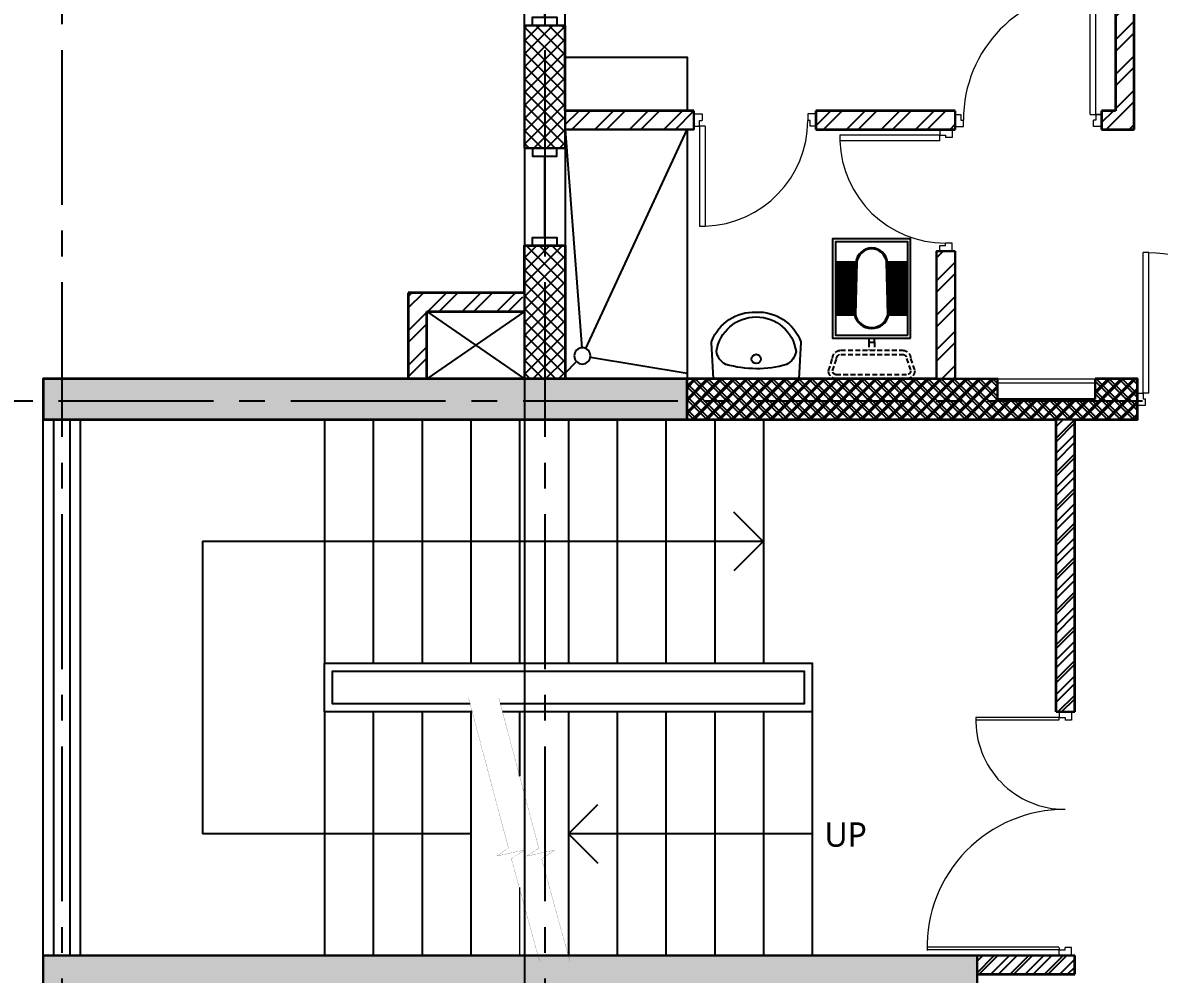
# Model space of a CAD drawing. Header units: millimetres. Extents: x -2409243 to -2334937, y -643723 to -441957.
# Drawn here: x -2362531 to -2355540, y -539672 to -533815 of the extents above; entities that cross this region are included whole.
import ezdxf

# ---------------------------------------------------------------- set-up
doc = ezdxf.new("R2010")
doc.units = ezdxf.units.MM
doc.header["$MEASUREMENT"] = 0
doc.linetypes.add('CENTER2', pattern=[28.574999999999996, 19.05, -3.174999999999999, 3.174999999999999, -3.174999999999999])
doc.linetypes.add('DASHED', pattern=[0.75, 0.5, -0.25])
for name, color, linetype in [('A-Anno-Grid Lines', 154, 'Continuous'), ('A-Railing', 4, 'Continuous'), ('A-Sanitory', 181, 'Continuous'), ('A-Steps', 3, 'Continuous'), ('A-Wall Patt', 8, 'Continuous'), ('A-Window', 4, 'Continuous'), ('S-Conc Patt', 9, 'Continuous')]:
    doc.layers.add(name, color=color, linetype=linetype)
for name, color, linetype, lineweight in [('A-Detail Lines', 8, 'Continuous', 25), ('A-Door', 4, 'Continuous', 9), ('A-Ele Finish Layers', 6, 'Continuous', 18), ('A-Wall Ele', 3, 'Continuous', 20), ('A-Wall Sec', 1, 'Continuous', 30), ('S-Concrete', 40, 'Continuous', 30), ('STAIR', 3, 'Continuous', 9)]:
    doc.layers.add(name, color=color, linetype=linetype, lineweight=lineweight)
doc.layers.add('I-Furniture', color=7, linetype='Continuous', lineweight=25, true_color=0xd17000)
doc.styles.get("Standard").update_dxf_attribs({"font": 'trebuc.ttf'})
pattern_1 = [(45, (-2483823.141517255, -549080.1299301577), (-106.0660171779821, 106.0660171779821), []), (45, (-2483752.430839255, -549080.1299301577), (-106.0660171779821, 106.0660171779821), [])]
pattern_2 = [(45, (-1525842.595350856, -758873.0836821795), (-106.0660171779821, 106.0660171779821), []), (45, (-1525771.884672856, -758873.0836821795), (-106.0660171779821, 106.0660171779821), [])]

# ---------------------------------------------------------------- blocks, each defined once
blk = doc.blocks.new('Cols Residences')
at = {"layer": 'S-Conc Patt'}
for points in [[(-8471.56114828243, -1269.257303311024), (-8701.5611482815, -1269.257303311024), (-8701.561148281733, -2524.257303311257), (-10881.5611482815, -2524.257303311257), (-10881.5611482815, -3124.257303311257), (-10651.5611482815, -3124.257303311257), (-10651.5611482815, -2754.257303311257), (-8701.56114828243, -2754.257303311257), (-8701.56114828243, -4654.257303311257), (-10651.56114828103, -4654.257303311257), (-10651.56114828103, -4469.257303311256), (-10881.56114828103, -4469.257303311256), (-10881.56114828103, -5069.257303311257), (-10651.56114828103, -5069.257303311257), (-10651.56114828103, -4884.257303311256), (-8701.56114828243, -4884.257303311256), (-8701.5611482815, -6784.257303311024), (-10651.5611482815, -6784.257303311024), (-10651.5611482815, -6414.257303311258), (-10881.5611482815, -6414.257303311258), (-10881.5611482815, -7014.257303311258), (-8471.56114828243, -7014.257303311258)], [(-5171.561148281385, -5229.257303310558), (-4921.561148281385, -5229.257303310558), (-4921.561148281385, -1269.257303310791), (-5171.561148281385, -1269.257303310791)]]:
    blk.add_hatch(color=256, dxfattribs=at).paths.add_polyline_path(points)
at = {"layer": 'S-Concrete'}
blk.add_lwpolyline([(-8471.56114828243, -1269.257303311024), (-8701.5611482815, -1269.257303311024), (-8701.561148281733, -2524.257303311257), (-10881.5611482815, -2524.257303311257), (-10881.5611482815, -3124.257303311257), (-10651.5611482815, -3124.257303311257), (-10651.5611482815, -2754.257303311257), (-8701.56114828243, -2754.257303311257), (-8701.56114828243, -4654.257303311257), (-10651.56114828103, -4654.257303311257), (-10651.56114828103, -4469.257303311256), (-10881.56114828103, -4469.257303311256), (-10881.56114828103, -5069.257303311257), (-10651.56114828103, -5069.257303311257), (-10651.56114828103, -4884.257303311256), (-8701.56114828243, -4884.257303311256), (-8701.5611482815, -6784.257303311024), (-10651.5611482815, -6784.257303311024), (-10651.5611482815, -6414.257303311258), (-10881.5611482815, -6414.257303311258), (-10881.5611482815, -7014.257303311258), (-8471.56114828243, -7014.257303311258), (-8471.56114828243, -1269.257303311024)], dxfattribs=at)
at = {"layer": 'S-Concrete', "lineweight": 35}
blk.add_lwpolyline([(-5171.561148281385, -5229.257303310558), (-4921.561148281385, -5229.257303310558), (-4921.561148281385, -1269.257303310791), (-5171.561148281385, -1269.257303310791)], close=True, dxfattribs=at)
blk = doc.blocks.new('Grid Residences')
at = {"layer": 'A-Anno-Grid Lines', "linetype": 'CENTER2', "ltscale": 50}
for p, q in [((-5056.561148281617, 2922.978533881949), (-5056.561148281617, -27704.42249789042)), ((12818.17248725664, -1384.25730331114), (-37818.04011461896, -1384.257303311489)), ((12818.17248725664, -4354.25730331114), (-37818.04011461896, -4354.25730331149))]:
    blk.add_line(p, q, dxfattribs=at)
blk = doc.blocks.new('ABL_Door_S - 900 x 2100-6-3 Second Floor Lvl')
at = {"layer": 'A-Door', "color": 5, "lineweight": 18}
for p, q in [((-450.0000000000076, 37.49999999999999), (-400.0000000000076, 37.49999999999999)), ((-450.0000000000076, -37.49999999999999), (-450.0000000000076, 37.49999999999999)), ((-400.0000000000076, 37.49999999999999), (-400.0000000000076, -2.500000000003001)), ((399.9999999999911, 37.49999999999999), (399.9999999999911, -2.500000000003001)), ((449.9999999999915, 37.49999999999999), (399.9999999999911, 37.49999999999999)), ((449.9999999999915, -37.49999999999999), (449.9999999999915, 37.49999999999999)), ((-450.0000000000076, -37.49999999999999), (-415.0000000000074, -37.49999999999999)), ((-380.0000000000076, -37.50000000000007), (-450.0000000000077, -37.50000000000008)), ((-415.0000000000074, -2.500000000003001), (-400.0000000000076, -2.500000000003001)), ((-415.0000000000074, -37.49999999999999), (-415.0000000000074, -2.500000000003001)), ((-415.0000000000075, -37.50000000000007), (-415.0000000000075, -802.3593626382358)), ((-380.0000000000076, -37.50000000000007), (-380.0000000000076, -802.3593626382358)), ((414.9999999999911, -2.500000000003001), (399.9999999999911, -2.500000000003001)), ((414.9999999999911, -37.49999999999999), (414.9999999999911, -2.500000000003001)), ((449.9999999999915, -37.49999999999999), (414.9999999999911, -37.49999999999999))]:
    blk.add_line(p, q, dxfattribs=at)
blk.add_lwpolyline([(-380.0000000000076, -802.3593626382358), (-415.0000000000131, -802.3593626382348)], dxfattribs=at)
at = {"layer": 'A-Door', "lineweight": 18}
blk.add_arc((-400.0000000000078, -2.500000000029278), 799.9999999999977, 271.4325437375666, 5.72e-14, dxfattribs=at)
at = {"layer": 'A-Door', "color": 5, "lineweight": 18}
blk.add_arc((-400.0000000000078, -2.500000000029278), 799.9999999999977, 268.9256411771455, 271.0743588228512, dxfattribs=at)
blk = doc.blocks.new('Win 2000 @ 300W')
at = {"layer": 'A-Window', "color": 2, "lineweight": 30}
blk.add_line((1950, -125), (50, -125), dxfattribs=at)
at = {"layer": 'A-Window'}
for points in [[(2000, 0), (0, 0)], [(0, -50), (50, -50), (50, -200), (0, -200)], [(2000, -50), (1950, -50), (1950, -200), (2000, -200)], [(2000, -250), (0, -250)]]:
    blk.add_lwpolyline(points, dxfattribs=at)
blk = doc.blocks.new('Toilet Win')
at = {"layer": 'A-Window', "color": 2, "lineweight": 30}
blk.add_line((22742.07083636092, -8048.080942772925), (22742.07083636092, -8548.080942772925), dxfattribs=at)
at = {"layer": 'A-Window'}
for points in [[(22617.07083636092, -7998.080942772926), (22617.07083636092, -8598.080942772925)], [(22667.07083636092, -7998.080942772926), (22667.07083636092, -8048.080942772925), (22817.07083636092, -8048.080942772925), (22817.07083636092, -7998.080942772926)], [(22867.07083636092, -7998.080942772926), (22867.07083636092, -8598.080942772925)], [(22667.07083636092, -8598.080942772925), (22667.07083636092, -8548.080942772925), (22817.07083636092, -8548.080942772925), (22817.07083636092, -8598.080942772925)]]:
    blk.add_lwpolyline(points, dxfattribs=at)
blk = doc.blocks.new('Stair win rail')
at = {"layer": 'A-Window', "color": 3}
for p, q in [((-21549.99999999942, -3507.235837192973), (-24850.00000000046, -3507.235837192973)), ((-21549.99999999942, -3607.235837192973), (-24850.00000000046, -3607.235837192973))]:
    blk.add_line(p, q, dxfattribs=at)
at = {"layer": 'A-Window'}
for points in [[(-21549.99999999942, -3442.235837192973), (-24850.00000000046, -3442.23583719274)], [(-21549.99999999942, -3672.235837192973), (-24850.00000000046, -3672.235837192973)]]:
    blk.add_lwpolyline(points, dxfattribs=at)
blk = doc.blocks.new('DB resi')
at = {"layer": 'A-Door'}
for p, q in [((-25149.99999999996, 56711.55107206266), (-25149.99999999996, 56111.55107206266)), ((-25124.99999999996, 56711.55107206266), (-25124.99999999996, 56111.55107206266))]:
    blk.add_line(p, q, dxfattribs=at)
blk = doc.blocks.new('Big Door Garbage')
at = {"layer": 'A-Door', "color": 5, "lineweight": 18}
for p, q in [((-12550.00000000003, 128777.8379813184), (-12500.00000000003, 128777.8379813184)), ((-12550.00000000003, 128702.8379813184), (-12550.00000000003, 128777.8379813184)), ((-12500.00000000003, 128777.8379813184), (-12500.00000000003, 128737.8379813184)), ((-11100.00000000003, 128777.8379813184), (-11100.00000000003, 128737.8379813184)), ((-11050.00000000003, 128777.8379813184), (-11100.00000000003, 128777.8379813184)), ((-11050.00000000003, 128702.8379813184), (-11050.00000000003, 128777.8379813184)), ((-12550.00000000003, 128702.8379813184), (-12515.00000000003, 128702.8379813184)), ((-12515.00000000003, 128737.8379813184), (-12500.00000000003, 128737.8379813184)), ((-12515.00000000003, 128702.8379813184), (-12515.00000000003, 128737.8379813184)), ((-12500.00000000003, 128702.8379813184), (-12515.00000000003, 128702.8379813184)), ((-11085.00000000003, 128737.8379813184), (-11100.00000000003, 128737.8379813184)), ((-11100.00000000003, 128702.8379813184), (-11085.00000000003, 128702.8379813184)), ((-11085.00000000003, 128702.8379813184), (-11085.00000000003, 128737.8379813184)), ((-11050.00000000003, 128702.8379813184), (-11085.00000000003, 128702.8379813184)), ((-12515.00000000003, 128700.206402371), (-12515.00000000003, 128189.2027984238)), ((-12498.87218045116, 128700.206402371), (-12498.87218045116, 128188.9658008673)), ((-11101.12781954891, 128700.206402371), (-11101.12781954891, 127888.9658008673)), ((-11085.00000000003, 128700.206402371), (-11085.00000000003, 127889.1190218386))]:
    blk.add_line(p, q, dxfattribs=at)
at = {"layer": 'A-Door', "lineweight": 18}
for centre, radius, start, end in [((-12498.87218045116, 128737.8379813184), 548.8721804511275, 268.3162035749107, 0), ((-11101.12781954891, 128737.8379813184), 848.8721804511275, 180, 271.3223276805164)]:
    blk.add_arc(centre, radius, start, end, dxfattribs=at)
blk = doc.blocks.new('s11')
at = {"layer": 'A-Detail Lines'}
for p, q in [((-25565, 59746.55107206268), (-25150.00000000023, 60346.55107206268)), ((-25565, 60346.55107206268), (-25150.00000000023, 59746.55107206268))]:
    blk.add_line(p, q, dxfattribs=at)
blk = doc.blocks.new('ABL_Door_S - 750 x 2100-5-3 Second Floor Lvl')
at = {"layer": 'A-Door', "color": 5, "lineweight": 18}
for p, q in [((-375.0000000000073, 37.5), (-325.0000000000073, 37.5)), ((-375.0000000000073, -37.5), (-375.0000000000073, 37.5)), ((-325.0000000000073, 37.5), (-325.0000000000073, -2.500000000002728)), ((324.9999999999927, 37.5), (324.9999999999927, -2.500000000002728)), ((374.9999999999927, 37.5), (324.9999999999927, 37.5)), ((374.9999999999927, -37.5), (374.9999999999927, 37.5)), ((-375.0000000000073, -37.5), (-340.0000000000073, -37.5)), ((-340.0000000000073, -2.500000000002728), (-325.0000000000073, -2.500000000002728)), ((-340.0000000000073, -37.5), (-340.0000000000073, -2.500000000002728)), ((-340.0000000000073, -37.50000000000091), (-340.0000000000064, -652.3269000280014)), ((-305.0000000000073, -37.50000000000091), (-340.0000000000073, -37.50000000000091)), ((-305.0000000000073, -37.50000000000091), (-305.0000000000064, -652.3269000280014)), ((339.9999999999927, -2.500000000002728), (324.9999999999927, -2.500000000002728)), ((339.9999999999927, -37.5), (339.9999999999927, -2.500000000002728)), ((374.9999999999927, -37.5), (339.9999999999927, -37.5))]:
    blk.add_line(p, q, dxfattribs=at)
blk.add_lwpolyline([(-340.0000000000064, -652.3269000280014), (-305.0000000000064, -652.3269000280014)], dxfattribs=at)
at = {"layer": 'A-Door', "lineweight": 18}
blk.add_arc((-325.0000000000073, -2.500000000002728), 649.9999999999978, 271.7632253575464, 0, dxfattribs=at)
blk = doc.blocks.new('ABL_Door_S - 1000 x 2100-11-3 Second Floor Lvl')
at = {"layer": 'A-Door', "color": 5}
for p, q in [((-500, 37.5), (-450, 37.5)), ((-500, -37.5), (-500, 37.5)), ((-450, 37.5), (-450, -2.5)), ((450, 37.5), (450, -2.5)), ((500, 37.5), (450, 37.5)), ((500, -37.5), (500, 37.5)), ((-500, -37.5), (-465, -37.5)), ((-465, -2.5), (-450, -2.5)), ((-465, -37.5), (-465, -2.5)), ((-430, -37.5), (-465, -37.5)), ((465, -2.5), (450, -2.5)), ((465, -37.5), (465, -2.5)), ((500, -37.5), (465, -37.5))]:
    blk.add_line(p, q, dxfattribs=at)
at = {"layer": 'A-Door', "color": 5, "lineweight": 18}
for p, q in [((-465, -37.5), (-465, -902.3749913182692)), ((-430, -37.5), (-430, -902.3749913182692)), ((-430, -902.3749913182692), (-465, -902.3749913182692))]:
    blk.add_line(p, q, dxfattribs=at)
at = {"layer": 'A-Door'}
blk.add_arc((-450, -2.500000000029103), 899.9999999999976, 271.2733443589007, 0, dxfattribs=at)
blk = doc.blocks.new('A$C38537BE3')
at = {"linetype": 'DASHED', "ltscale": 50}
for p, q in [((-65, -185.0000000001164), (-106.7138273351302, -185.0000000001164)), ((-65, -215.0000000001164), (-106.7138273351302, -215.0000000001164))]:
    blk.add_line(p, q, dxfattribs=at)
for points in [[(-211.7138273351302, -420.8333333333721), (-148.3804940017871, -400.0000000001164, 0.4142135623730951), (-106.7138273351302, -358.3333333333722), (-106.7138273351302, -41.66666666674428, 0.4142135623730951), (-148.3804940017871, -1.164153e-10), (-211.7138273351302, 20.83333333325573, 0.4142135623730951), (-253.3804940017871, -20.83333333337214), (-253.3804940017871, -379.1666666667443, 0.4142135623730951)], [(-211.7138273351302, -400.0000000001164), (-148.3804940017871, -379.1666666667443, 0.4142135623730951), (-127.5471606684732, -358.3333333333722), (-127.5471606684732, -41.66666666674428, 0.4142135623730951), (-148.3804940017871, -20.83333333337214), (-211.7138273351302, -1.164153e-10, 0.4142135623730951), (-232.5471606684732, -20.83333333337214), (-232.5471606684732, -379.1666666667443, 0.4142135623730951)]]:
    blk.add_lwpolyline(points, format="xyb", close=True, dxfattribs=at)
for points in [[(-45, -1.164153e-10), (465, -1.164153e-10), (465, -400.0000000001164), (-45, -400.0000000001164)], [(-30, -15.00000000011641), (450, -15.00000000011641), (450, -385.0000000001164), (-30, -385.0000000001164)]]:
    blk.add_lwpolyline(points, close=True)
blk.add_lwpolyline([(74.99909168889279, -111.6825550352223), (344.9021307638613, -118.2058588361833, -0.8999825525545267), (344.9036898579216, -280.4591808343539), (75.63148507295409, -288.1853429077892, -0.7993920029036632)], format="xyb", close=True)
blk.add_lwpolyline([(-45, -215.0000000001164), (-65, -215.0000000001164), (-65, -185.0000000001164), (-45, -185.0000000001164)])
at = {"layer": 'A-Detail Lines'}
blk.add_lwpolyline([(75.51591074719907, -116.7057636994868), (344.574921328749, -123.2086681219516, -0.8976893033926607), (344.5653351315123, -275.4575728103518), (76.11876504000973, -283.1600451476406, -0.793494440757531), (75.51591074719907, -116.7057636994868)], format="xyb", close=True, dxfattribs=at)
at = {"layer": 'S-Conc Patt'}
for p, q in [((75, -111.691834473866), (75, -15.00000000011641)), ((85, -111.9335251128068), (85, -15.00000000011641)), ((95, -112.1752157519804), (95, -15.00000000011641)), ((105, -112.416906391154), (105, -15.00000000011641)), ((115, -112.6585970302112), (115, -15.00000000011641)), ((125, -112.9002876692684), (125, -15.00000000011641)), ((135, -113.141978308442), (135, -15.00000000011641)), ((145, -113.3836689474992), (145, -15.00000000011641)), ((155, -113.6253595865564), (155, -15.00000000011641)), ((165, -113.86705022573), (165, -15.00000000011641)), ((175, -114.1087408647872), (175, -15.00000000011641)), ((185, -114.3504315039608), (185, -15.00000000011641)), ((195, -114.592122143018), (195, -15.00000000011641)), ((205, -114.8338127820752), (205, -15.00000000011641)), ((215, -115.0755034212489), (215, -15.00000000011641)), ((225, -115.317194060306), (225, -15.00000000011641)), ((235, -115.5588846993632), (235, -15.00000000011641)), ((245, -115.8005753385368), (245, -15.00000000011641)), ((255, -116.0422659777105), (255, -15.00000000011641)), ((265, -116.2839566166512), (265, -15.00000000011641)), ((275, -116.5256472558249), (275, -15.00000000011641)), ((285, -116.7673378949985), (285, -15.00000000011641)), ((295, -117.0090285340557), (295, -15.00000000011641)), ((305, -117.2507191731129), (305, -15.00000000011641)), ((315, -117.4924098122865), (315, -15.00000000011641)), ((325, -117.7341004513437), (325, -15.00000000011641)), ((335, -117.9757910904009), (335, -15.00000000011641)), ((345, -118.2174817295745), (345, -15.00000000011641)), ((345, -15.00000000011641), (345, -118.2174817295745)), ((75, -385.0000000001164), (75, -288.0332745476626)), ((85, -385.0000000001164), (85, -287.7523137688404)), ((95, -385.0000000001164), (95, -287.4713529897854)), ((105, -385.0000000001164), (105, -287.1903922109632)), ((115, -385.0000000001164), (115, -286.9094314320246)), ((125, -385.0000000001164), (125, -286.6284706532024)), ((135, -385.0000000001164), (135, -286.3475098741474)), ((145, -385.0000000001164), (145, -286.0665490953252)), ((155, -385.0000000001164), (155, -285.7855883163866)), ((165, -385.0000000001164), (165, -285.504627537448)), ((175, -385.0000000001164), (175, -285.2236667585094)), ((185, -385.0000000001164), (185, -284.9427059795707)), ((195, -385.0000000001164), (195, -284.6617452007485)), ((205, -385.0000000001164), (205, -284.3807844218099)), ((215, -385.0000000001164), (215, -284.0998236428713)), ((225, -385.0000000001164), (225, -283.8188628639327)), ((235, -385.0000000001164), (235, -283.5379020851105)), ((245, -385.0000000001164), (245, -283.2569413061719)), ((255, -385.0000000001164), (255, -282.9759805272333)), ((265, -385.0000000001164), (265, -282.6950197482947)), ((275, -385.0000000001164), (275, -282.4140589694725)), ((285, -385.0000000001164), (285, -282.1330981905339)), ((295, -385.0000000001164), (295, -281.8521374115953)), ((305, -385.0000000001164), (305, -281.5711766326567)), ((315, -385.0000000001164), (315, -281.2902158537181)), ((325, -385.0000000001164), (325, -281.0092550748959)), ((335, -385.0000000001164), (335, -280.7282942959573)), ((345, -280.4473335170187), (345, -385.0000000001164)), ((345, -385.0000000001164), (345, -280.4473335170187))]:
    blk.add_line(p, q, dxfattribs=at)
blk = doc.blocks.new('basin13_pl')
for points in [[(-411.544749577879, -1.877702052675886, -0.3243096548876276), (-228.662179200328, 275.2094259963778, -0.0741953083466772), (-225.7429335389752, 275.6450125397823), (0, 262.3951083889406), (0, -262.3951083889406), (-222.7131455603521, -274.7616816801892, -0.0826105020214127), (-232.4257334403228, -273.1459314795501, -0.3133250437369864), (-411.544749577879, -1.877702052675886)], [(-381.6487324351911, 0.6179259249765892, -0.373947363517409), (-169.3798919887049, 245.1648648460686, -0.2528694053771053), (-89.14032121584751, 185.9919087740418, -0.0782114528549336), (-62.55141090950928, 1.086677969287848, -0.07081266206195799), (-89.14032121573109, -185.9919087740418, -0.2541996357205494), (-169.3798919887049, -244.2815339864755, -0.371652717417448), (-381.6487324351911, 0.6179259249765892)]]:
    blk.add_lwpolyline(points, format="xyb", close=True)
at = {"lineweight": -2}
blk.add_circle((-122.4729003147222, 0.7433193685137667), 28.75, dxfattribs=at)
blk = doc.blocks.new('Bt 3')
at = {"layer": 'A-Detail Lines'}
for points in [[(-7669.325311088471, -2262.435739174427), (-7598.614632969838, -2333.146417293086)], [(-7513.924078062759, -2360.375473237713), (-6919.325311088471, -2262.435739174427)], [(-7669.325311088471, -3762.435739174427), (-7567.052884270554, -2418.357635365625)], [(-7542.290820730152, -2413.892538814107), (-6919.325311088471, -3762.435739174427)]]:
    blk.add_lwpolyline(points, dxfattribs=at)
at = {"layer": 'A-Sanitory'}
blk.add_line((-6919.325311088471, -3762.435739174427), (-6919.325311088471, -2207.021466118051), dxfattribs=at)
blk.add_circle((-7563.259293910466, -2368.501756352402), 50, dxfattribs=at)
at = {"layer": 'A-Sanitory', "ltscale": 0.5, "xscale": -0.9999999999999992, "rotation": 270.0525914076156}
blk.add_blockref('basin13_pl', (-6494.325311088585, -2227.021466117992), dxfattribs=at)
at = {"layer": 'A-Sanitory', "xscale": 1.199999999999999, "yscale": 1.199999999999999, "zscale": 1.199999999999999, "rotation": 270}
blk.add_blockref('A$C38537BE3', (-5544.083409777377, -2531.078058920132), dxfattribs=at)
blk = doc.blocks.new('A$C7A496187')
at = {"layer": 'A-Detail Lines'}
for p, q in [((-1801.881114906398, 2548.118885093485), (-1982.19334410876, 2728.431114295963)), ((-5250, 2550), (-5249.999999999534, 750.0000000000583)), ((-5250, 2550), (-1800, 2550)), ((-1801.881114906398, 2548.118885093485), (-1982.19334410876, 2367.806655891007)), ((-3000, 750), (-2819.687770797639, 930.3122292024781)), ((-3600, 750), (-5249.999999999534, 750.0000000000583)), ((-1500, 750), (-3000, 750)), ((-3000, 750), (-2819.687770797639, 569.6877707975217))]:
    blk.add_line(p, q, dxfattribs=at)
at = {"layer": 'A-Detail Lines', "color": 5, "const_width": 1}
for points in [[(-3614.388678551419, 1586.506432710215), (-3368.331279197475, 662.0062195144128), (-3439.796830150066, 612.7559084440582), (-3270.223396420246, 649.6556236573961), (-3350.570661826758, 595.5125149176455), (-3175.539865364554, -39.99708847200964)], [(-3428.203515943839, 1586.506432710215), (-3182.146116589894, 662.0062195144128), (-3253.61166754202, 612.7559084440582), (-3084.038233812666, 649.6556236573961), (-3164.385499219177, 595.5125149176455), (-2989.354702756508, -39.99708847200964)]]:
    blk.add_lwpolyline(points, dxfattribs=at)
at = {"layer": 'A-Railing'}
for points in [[(-3591.364835445536, 1500), (-4500, 1500), (-4500, 1800), (-1500, 1800), (-1500, 1500), (-3405.179672837724, 1500)], [(-3604.672425635392, 1550), (-4450, 1550), (-4450, 1750), (-1550, 1750), (-1550, 1550), (-3418.487263027812, 1550)]]:
    blk.add_lwpolyline(points, dxfattribs=at)
at = {"layer": 'A-Steps'}
for p, q in [((-4500, 3300), (-4500, 1800)), ((-4200, 3300), (-4200, 1800)), ((-3900, 3300), (-3900, 1800)), ((-3600, 3300), (-3600, 1800)), ((-3300, 3300), (-3300, 1800)), ((-3000, 3300), (-3000, 1800)), ((-2700, 3300), (-2700, 1800)), ((-2400, 3300), (-2400, 1800)), ((-2100, 3300), (-2100, 1800)), ((-1800, 3300), (-1800, 1800)), ((-4500, 1500), (-4500, 0)), ((-4200, 1500), (-4200, 0)), ((-3900, 1500), (-3900, 0)), ((-3600, 1500), (-3600, 0)), ((-3300, 1500), (-3300, 1104.813225622638)), ((-3000, 1500), (-3000, 0)), ((-2700, 1500), (-2700, 0)), ((-2400, 1500), (-2400, 0)), ((-2100, 1500), (-2100, 0)), ((-1800, 1500), (-1800, 0)), ((-1500, 1500), (-1500, 0))]:
    blk.add_line(p, q, dxfattribs=at)
at = {"layer": 'STAIR'}
blk.add_line((-3300, 419.5539350113831), (-3300, 0), dxfattribs=at)
at = {"layer": 'A-Detail Lines', "insert": (-1424.758477131719, 820.0621779527864), "char_height": 150, "width": 514.4054084551753, "attachment_point": 1}
blk.add_mtext('UP', dxfattribs=at)
blk = doc.blocks.new('10')
at = {"layer": 'A-Wall Patt'}
h = blk.add_hatch(dxfattribs=at)
h.set_pattern_fill('ANSI37', color=256, scale=450, angle=180, style=0)
h.set_pattern_definition([(225, (-806466.5044212164, 104529.3182477476), (39.77475644174329, -39.77475644174331), []), (315, (-806466.5044212164, 104529.3182477476), (39.77475644174331, 39.77475644174329), [])])
h.paths.add_polyline_path([(-807186.1743549244, 104661.9377497877), (-807186.1743549244, 104411.9377497877), (-804416.1743549239, 104411.9377497877), (-804416.1743549239, 104661.9377497877), (-804676.1743549239, 104661.9377497877), (-804676.1743549239, 104536.9377497877), (-805276.1743549234, 104536.9377497877), (-805276.1743549234, 104661.9377497877)])
h = blk.add_hatch(dxfattribs=at)
h.set_pattern_fill('ANSI32', color=256, scale=400, style=0)
h.set_pattern_definition([(45, (25416.12330405228, -118203.9945361153), (-106.0660171779821, 106.0660171779821), []), (45, (25486.83398205228, -118203.9945361153), (-106.0660171779821, 106.0660171779821), [])])
h.paths.add_polyline_path([(-804916.1743549239, 102611.9377497877), (-804801.1743549239, 102611.9377497877), (-804801.1743549239, 104411.9377497877), (-804916.1743549239, 104411.9377497877)])
h = blk.add_hatch(dxfattribs=at)
h.set_pattern_fill('ANSI32', color=256, scale=400, style=0)
h.set_pattern_definition([(45, (-805130.1870558113, 101043.2031339277), (-106.0660171779821, 106.0660171779821), []), (45, (-805059.4763778113, 101043.2031339277), (-106.0660171779821, 106.0660171779821), [])])
h.paths.add_polyline_path([(-804801.1743549239, 101111.9377497877), (-805406.1743549234, 101111.9377497877), (-805406.1743549234, 100996.9377497877), (-804801.1743549239, 100996.9377497877)])
at = {"layer": 'S-Conc Patt'}
for points in [[(-807186.1743549244, 104411.9377497884), (-807186.1743549244, 104661.9377497884), (-811146.1743549241, 104661.9377497884), (-811146.1743549241, 104411.9377497884)], [(-811146.1743549239, 101111.9377497875), (-811146.1743549239, 100881.9377497884), (-809891.1743549237, 100881.9377497882), (-809891.1743549237, 98701.9377497884), (-809291.1743549237, 98701.9377497884), (-809291.1743549237, 98931.9377497884), (-809661.1743549237, 98931.9377497884), (-809661.1743549237, 100881.9377497875), (-807761.1743549237, 100881.9377497875), (-807761.1743549237, 98931.93774978886), (-807946.1743549237, 98931.93774978886), (-807946.1743549237, 98701.93774978886), (-807346.1743549237, 98701.93774978886), (-807346.1743549237, 98931.93774978886), (-807531.1743549237, 98931.93774978886), (-807531.1743549237, 100881.9377497875), (-805631.1743549239, 100881.9377497884), (-805631.1743549239, 98931.9377497884), (-806001.1743549237, 98931.9377497884), (-806001.1743549237, 98701.9377497884), (-805401.1743549237, 98701.9377497884), (-805401.1743549237, 101111.9377497875)]]:
    blk.add_hatch(color=256, dxfattribs=at).paths.add_polyline_path(points)
at = {"layer": 'A-Wall Sec', "lineweight": 35}
for p, q in [((-805651.1743549234, 104661.9377497877), (-807186.1743549244, 104661.9377497877)), ((-805651.1743549234, 104661.9377497877), (-807186.1743549244, 104661.9377497877)), ((-807186.1743549244, 104411.9377497877), (-804916.1743549239, 104411.9377497877)), ((-807186.1743549244, 104411.9377497877), (-804916.1743549239, 104411.9377497877)), ((-804916.1743549239, 102611.9377497877), (-804916.1743549239, 104411.9377497877)), ((-804801.1743549239, 104411.9377497877), (-804416.1743549239, 104411.9377497877)), ((-804801.1743549239, 102611.9377497877), (-804801.1743549239, 104411.9377497877)), ((-804801.1743549239, 100996.9377497877), (-804801.1743549239, 101111.9377497877)), ((-805406.1743549234, 100996.9377497877), (-804801.1743549239, 100996.9377497877))]:
    blk.add_line(p, q, dxfattribs=at)
at = {"layer": 'A-Wall Sec'}
for p, q in [((-805651.1743549234, 104661.9377497877), (-805536.1743549234, 104661.9377497877)), ((-804916.1743549239, 104411.9377497877), (-804801.1743549239, 104411.9377497877)), ((-805406.1743549234, 101111.9377497877), (-804801.1743549239, 101111.9377497877))]:
    blk.add_line(p, q, dxfattribs=at)
at = {"layer": 'A-Wall Sec', "lineweight": 35}
blk.add_lwpolyline([(-804801.1743549239, 104411.9377497877), (-804416.1743549239, 104411.9377497877), (-804416.1743549239, 104661.9377497877), (-804676.1743549244, 104661.9377497877)], dxfattribs=at)
at = {"layer": 'A-Wall Sec'}
blk.add_lwpolyline([(-804801.1743549239, 102611.9377497877), (-804916.1743549239, 102611.9377497877)], dxfattribs=at)
at = {"layer": 'S-Concrete', "lineweight": 35}
blk.add_lwpolyline([(-807186.1743549244, 104411.9377497884), (-807186.1743549244, 104661.9377497884), (-811146.1743549241, 104661.9377497884), (-811146.1743549241, 104411.9377497884)], close=True, dxfattribs=at)
at = {"layer": 'S-Concrete'}
blk.add_lwpolyline([(-811146.1743549239, 101111.9377497875), (-811146.1743549239, 100881.9377497884), (-809891.1743549237, 100881.9377497882), (-809891.1743549237, 98701.9377497884), (-809291.1743549237, 98701.9377497884), (-809291.1743549237, 98931.9377497884), (-809661.1743549237, 98931.9377497884), (-809661.1743549237, 100881.9377497875), (-807761.1743549237, 100881.9377497875), (-807761.1743549237, 98931.93774978886), (-807946.1743549237, 98931.93774978886), (-807946.1743549237, 98701.93774978886), (-807346.1743549237, 98701.93774978886), (-807346.1743549237, 98931.93774978886), (-807531.1743549237, 98931.93774978886), (-807531.1743549237, 100881.9377497875), (-805631.1743549239, 100881.9377497884), (-805631.1743549239, 98931.9377497884), (-806001.1743549237, 98931.9377497884), (-806001.1743549237, 98701.9377497884), (-805401.1743549237, 98701.9377497884), (-805401.1743549237, 101111.9377497875), (-811146.1743549239, 101111.9377497875)], dxfattribs=at)
at = {"layer": 'A-Detail Lines', "rotation": 270}
blk.add_blockref('Big Door Garbage', (-933599.012336242, 90061.9377497877), dxfattribs=at)
at = {"layer": 'A-Door', "xscale": -1}
for name, p, rotation in [('ABL_Door_S - 1000 x 2100-11-3 Second Floor Lvl', (-803916.1743549244, 104536.9377497877), 180), ('DB resi', (-748564.623282861, 79511.9377497877), 90)]:
    blk.add_blockref(name, p, dxfattribs=dict(at, rotation=rotation))
at = {"layer": 'A-Wall Patt', "xscale": -1, "rotation": 90}
blk.add_blockref('Stair win rail', (-814588.4101921166, 79561.9377497877), dxfattribs=at)
at = {"layer": 'STAIR'}
blk.add_blockref('A$C7A496187', (-804916.1743549239, 101111.9377497877), dxfattribs=at)

msp = doc.modelspace()

# ---------------------------------------------------------------- hatches: boundary and pattern name
at = {"layer": 'A-Wall Patt'}
h = msp.add_hatch(dxfattribs=at)
h.set_pattern_fill('ANSI32', color=256, scale=400, style=0)
h.set_pattern_definition(pattern_1)
h.paths.add_polyline_path([(-2355694.893009832, -531307.1513962764), (-2355809.893009832, -531307.1513962764), (-2355809.893009832, -534472.1513962764), (-2355694.893009832, -534472.1513962764)])
h = msp.add_hatch(dxfattribs=at)
h.set_pattern_fill('ANSI37', color=256, scale=450, angle=180, style=0)
h.set_pattern_definition([(225, (-1525842.595350856, -758890.5836821795), (39.77475644174329, -39.77475644174331), []), (315, (-1525842.595350856, -758890.5836821795), (39.77475644174331, 39.77475644174329), [])])
h.paths.add_polyline_path([(-2359194.893009832, -534586.7371232193), (-2359194.893009832, -533832.1513962764), (-2359444.893009832, -533832.1513962764), (-2359444.893009832, -534586.7371232193)])
h = msp.add_hatch(dxfattribs=at)
h.set_pattern_fill('ANSI32', color=256, scale=400, style=0)
h.set_pattern_definition([(45, (-2359379.663869711, -534415.7472847891), (-106.0660171779821, 106.0660171779821), []), (45, (-2359308.953191711, -534415.7472847891), (-106.0660171779821, 106.0660171779821), [])])
h.paths.add_polyline_path([(-2359193.893009832, -534357.1513962764), (-2359193.893009832, -534471.7371232202), (-2358402.393009832, -534471.7371232202), (-2358402.393009832, -534357.1513962764)])
h = msp.add_hatch(dxfattribs=at)
h.set_pattern_fill('ANSI32', color=256, scale=400, style=0)
h.set_pattern_definition([(45, (-2357192.80220798, -534413.7910356903), (-106.0660171779821, 106.0660171779821), []), (45, (-2357122.09152998, -534413.7910356903), (-106.0660171779821, 106.0660171779821), [])])
h.paths.add_polyline_path([(-2356794.893009832, -535222.1513962764), (-2356909.893009832, -535222.1513962764), (-2356909.893009832, -536007.1513962764), (-2356794.893009832, -536007.1513962764)])
h.paths.add_polyline_path([(-2357652.393009832, -534472.1513962764), (-2356794.893009832, -534472.1513962764), (-2356794.893009832, -534357.1513962764), (-2357652.393009832, -534357.1513962764)])
h = msp.add_hatch(dxfattribs=at)
h.set_pattern_fill('ANSI32', color=256, scale=400, style=0)
h.set_pattern_definition(pattern_1)
h.paths.add_polyline_path([(-2355894.893009832, -534472.1513962764), (-2355809.893009832, -534472.1513962764), (-2355809.893009832, -534357.1513962764), (-2355894.893009832, -534357.1513962764)], flags=0)
h = msp.add_hatch(dxfattribs=at)
h.set_pattern_fill('ANSI37', color=256, scale=450, angle=180, style=0)
h.set_pattern_definition([(225, (-1525842.595350856, -758873.0836821795), (39.77475644174329, -39.77475644174331), []), (315, (-1525842.595350856, -758873.0836821795), (39.77475644174331, 39.77475644174329), [])])
h.paths.add_polyline_path([(-2359194.893009832, -535186.7371232193), (-2359444.893009832, -535186.7371232193), (-2359444.893009832, -536007.151396275), (-2359194.893009832, -536007.151396275)])
h = msp.add_hatch(dxfattribs=at)
h.set_pattern_fill('ANSI32', color=256, scale=400, style=0)
h.set_pattern_definition(pattern_2)
h.paths.add_polyline_path([(-2360159.893009832, -536007.151396275), (-2360044.893009832, -536007.151396275), (-2360044.893009832, -535592.1513962764), (-2359454.893009832, -535592.1513962764), (-2359454.893009832, -535477.1513962764), (-2360159.893009832, -535477.1513962764)])
h = msp.add_hatch(dxfattribs=at)
h.set_pattern_fill('ANSI37', color=256, scale=450, angle=180, style=0)
h.set_pattern_definition([(225, (-2357725.223076125, -536139.7708983165), (39.77475644174329, -39.77475644174331), []), (315, (-2357725.223076125, -536139.7708983165), (39.77475644174331, 39.77475644174329), [])])
h.paths.add_polyline_path([(-2358444.893009833, -536007.1513962764), (-2358444.893009833, -536257.1513962764), (-2355674.893009833, -536257.1513962764), (-2355674.893009833, -536007.1513962764), (-2355934.893009833, -536007.1513962764), (-2355934.893009833, -536132.1513962764), (-2356534.893009832, -536132.1513962764), (-2356534.893009832, -536007.1513962764)])
h = msp.add_hatch(dxfattribs=at)
h.set_pattern_fill('ANSI32', color=256, scale=400, style=0)
h.set_pattern_definition(pattern_2)
h.paths.add_polyline_path([(-2356174.893009833, -538057.1513962764), (-2356059.893009833, -538057.1513962764), (-2356059.893009833, -536257.1513962764), (-2356174.893009833, -536257.1513962764)])
h = msp.add_hatch(dxfattribs=at)
h.set_pattern_fill('ANSI32', color=256, scale=400, style=0)
h.set_pattern_definition([(45, (-2356388.90571072, -539625.8860121365), (-106.0660171779821, 106.0660171779821), []), (45, (-2356318.19503272, -539625.8860121365), (-106.0660171779821, 106.0660171779821), [])])
h.paths.add_polyline_path([(-2356059.893009833, -539557.1513962764), (-2356664.893009832, -539557.1513962764), (-2356664.893009832, -539672.1513962764), (-2356059.893009833, -539672.1513962764)])

# ---------------------------------------------------------------- linework, layer by layer
at = {"layer": 'A-Wall Sec', "lineweight": 35}
for p, q in [((-2355809.893009832, -531307.1513962764), (-2355809.893009832, -534357.1513962764)), ((-2355694.893009832, -534472.1513962764), (-2355694.893009832, -531307.1513962764)), ((-2359194.893009832, -534357.1513962764), (-2359194.893009832, -533832.1513962764)), ((-2358402.393009832, -534357.1513962764), (-2359194.893009832, -534357.1513962764)), ((-2356794.893009832, -534357.1513962764), (-2357652.393009832, -534357.1513962764)), ((-2357652.393009832, -534357.1513962764), (-2357652.393009832, -534472.1513962764)), ((-2355809.893009832, -534357.1513962764), (-2355894.893009832, -534357.1513962764)), ((-2355894.893009832, -534357.1513962764), (-2355894.893009832, -534472.1513962764)), ((-2357652.393009832, -534472.1513962764), (-2356794.893009832, -534472.1513962764)), ((-2355894.893009832, -534472.1513962764), (-2355694.893009832, -534472.1513962764)), ((-2359444.893009832, -535477.1513962764), (-2360159.893009832, -535477.1513962764)), ((-2360159.893009832, -535477.1513962764), (-2360159.893009832, -536007.151396275)), ((-2360044.893009832, -535592.1513962764), (-2359444.893009832, -535592.1513962764)), ((-2360044.893009832, -536007.151396275), (-2360044.893009832, -535592.1513962764)), ((-2356909.893009832, -536007.1513962764), (-2358444.893009833, -536007.1513962764)), ((-2356909.893009832, -536007.1513962764), (-2358444.893009833, -536007.1513962764)), ((-2358444.893009833, -536257.1513962764), (-2356174.893009833, -536257.1513962764)), ((-2358444.893009833, -536257.1513962764), (-2356174.893009833, -536257.1513962764)), ((-2356174.893009833, -538057.1513962764), (-2356174.893009833, -536257.1513962764)), ((-2356059.893009833, -536257.1513962764), (-2355674.893009833, -536257.1513962764)), ((-2356059.893009833, -538057.1513962764), (-2356059.893009833, -536257.1513962764)), ((-2356059.893009833, -539672.1513962764), (-2356059.893009833, -539557.1513962764)), ((-2356664.893009832, -539672.1513962764), (-2356059.893009833, -539672.1513962764))]:
    msp.add_line(p, q, dxfattribs=at)
at = {"layer": 'A-Wall Sec'}
for p, q in [((-2359444.893009832, -535477.1513962764), (-2359444.893009832, -535592.1513962764)), ((-2356909.893009832, -536007.1513962764), (-2356794.893009832, -536007.1513962764)), ((-2356174.893009833, -536257.1513962764), (-2356059.893009833, -536257.1513962764)), ((-2356664.893009832, -539557.1513962764), (-2356059.893009833, -539557.1513962764))]:
    msp.add_line(p, q, dxfattribs=at)
for points in [[(-2359194.893009832, -533832.1513962764), (-2359444.893009832, -533832.1513962764), (-2359444.893009832, -534586.7371232193), (-2359194.893009832, -534586.7371232193), (-2359194.893009832, -534357.1513962764)], [(-2359194.893009832, -534471.7371232202), (-2358402.393009832, -534471.7371232202), (-2358402.393009832, -534357.1513962764)], [(-2356794.893009832, -534357.1513962764), (-2356794.893009832, -534472.1513962764)], [(-2356794.893009832, -535222.1513962764), (-2356909.893009832, -535222.1513962764), (-2356909.893009832, -536007.1513962764)], [(-2356794.893009832, -535222.1513962764), (-2356794.893009832, -536007.1513962764), (-2356534.893009832, -536007.1513962764), (-2356534.893009832, -536132.1513962764), (-2355934.893009833, -536132.1513962764), (-2355934.893009833, -536007.1513962764)], [(-2359444.893009832, -536007.151396275), (-2359444.893009832, -535592.1513962764)], [(-2356059.893009833, -538057.1513962764), (-2356174.893009833, -538057.1513962764)]]:
    msp.add_lwpolyline(points, dxfattribs=at)
at = {"layer": 'A-Wall Sec', "lineweight": 35}
for points in [[(-2359444.893009832, -535477.1513962764), (-2359444.893009832, -535186.7371232193), (-2359194.893009832, -535186.7371232193), (-2359194.893009832, -536007.151396275)], [(-2356059.893009833, -536257.1513962764), (-2355674.893009833, -536257.1513962764), (-2355674.893009833, -536007.1513962764), (-2355934.893009833, -536007.1513962764)]]:
    msp.add_lwpolyline(points, dxfattribs=at)
at = {"layer": 'I-Furniture'}
msp.add_line((-2359444.893009832, -536007.151396275), (-2359444.893009831, -551307.151396276), dxfattribs=at)
msp.add_lwpolyline([(-2359194.893009832, -534027.151396276), (-2358444.393009832, -534027.151396276), (-2358444.393009832, -534357.151396276)], dxfattribs=at)

# ---------------------------------------------------------------- block references
at = {"layer": 'A-Anno-Grid Lines', "rotation": 90}
msp.add_blockref('Grid Residences', (-2363674.150313144, -531085.5902479943), dxfattribs=at)
at = {"layer": 'A-Anno-Grid Lines', "xscale": -1, "rotation": 90}
msp.add_blockref('Win 2000 @ 300W', (-2359444.893009832, -531832.1513962764), dxfattribs=at)
at = {"layer": 'A-Detail Lines', "xscale": -1}
for name, p, rotation in [('Bt 3', (-2351525.567698744, -538234.5871354504), 180), ('s11', (-2299698.34193777, -561157.1513962764), 90)]:
    msp.add_blockref(name, p, dxfattribs=dict(at, rotation=rotation))
at = {"layer": 'A-Detail Lines', "rotation": 270}
msp.add_blockref('Big Door Garbage', (-2484857.730991151, -550607.1513962764), dxfattribs=at)
at = {"layer": 'A-Door'}
for name, p, rotation in [('ABL_Door_S - 900 x 2100-6-3 Second Floor Lvl', (-2356345.251578702, -534417.1513962764), 180), ('ABL_Door_S - 750 x 2100-5-3 Second Floor Lvl', (-2356852.393009832, -534847.1513962764), 270)]:
    msp.add_blockref(name, p, dxfattribs=dict(at, rotation=rotation))
msp.add_blockref('ABL_Door_S - 750 x 2100-5-3 Second Floor Lvl', (-2358027.393009832, -534414.6513962764), dxfattribs=at)
at = {"layer": 'A-Door', "xscale": -1}
for name, p, rotation in [('ABL_Door_S - 1000 x 2100-11-3 Second Floor Lvl', (-2355174.893009833, -536132.1513962764), 180), ('DB resi', (-2299823.34193777, -561157.1513962764), 90)]:
    msp.add_blockref(name, p, dxfattribs=dict(at, rotation=rotation))
at = {"layer": 'A-Ele Finish Layers'}
msp.add_blockref('10', (-1551258.718654909, -640669.0891460641), dxfattribs=at)
at = {"layer": 'A-Wall Ele'}
msp.add_blockref('Toilet Win', (-2382061.963846193, -526588.6561804474), dxfattribs=at)
at = {"layer": 'A-Wall Patt', "xscale": -1, "rotation": 90}
msp.add_blockref('Stair win rail', (-2365847.128847025, -561107.1513962764), dxfattribs=at)
at = {"layer": 'S-Concrete', "rotation": 90}
msp.add_blockref('Cols Residences', (-2363674.150313144, -531085.5902479943), dxfattribs=at)
at = {"layer": 'STAIR'}
msp.add_blockref('A$C7A496187', (-2356174.893009833, -539557.1513962764), dxfattribs=at)

doc.saveas('drawing.dxf')
